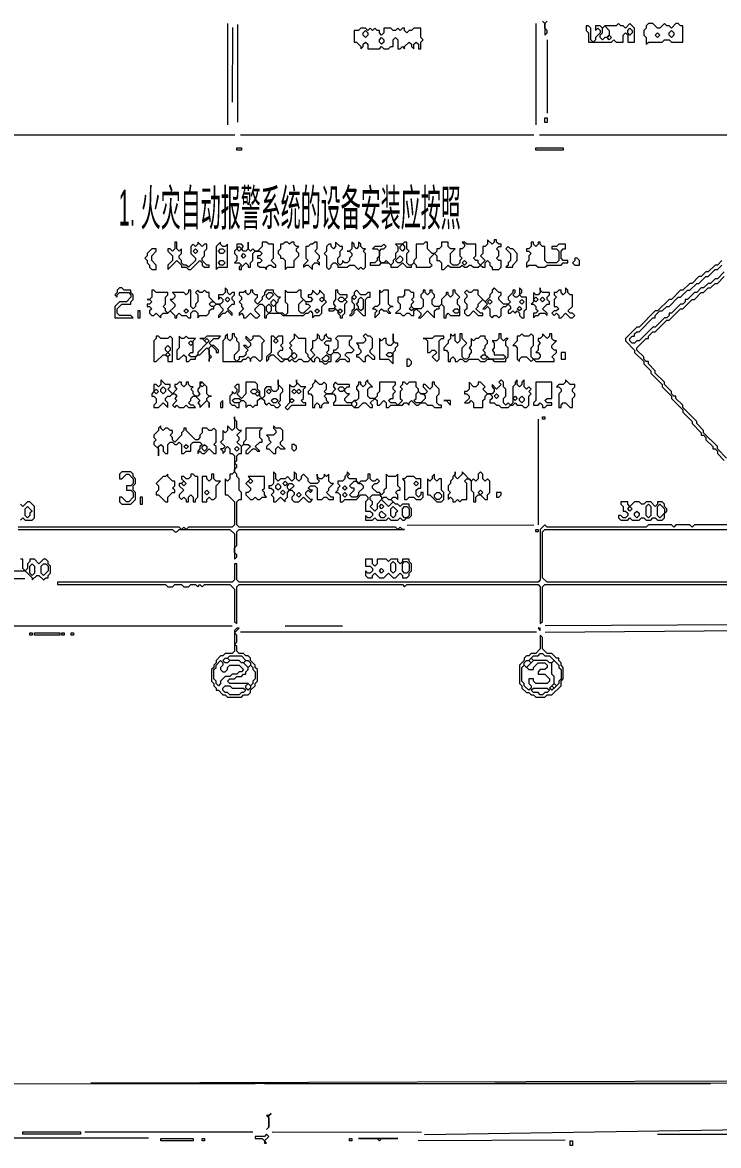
# Model space of a CAD drawing. Extents: x 10 to 1972, y 10 to 1392.
# Drawn here: x 435.8 to 738.5, y 10 to 498.5 of the extents above; entities that cross this region are included whole.
import ezdxf

# ---------------------------------------------------------------- set-up
doc = ezdxf.new("R2010")
doc.units = 0
for name, color, linetype, lineweight in [('OCR_TEXT', 6, 'Continuous', 0), ('TEXT_FALLBACK_OUTLINE', 2, 'Continuous', 0), ('TRACE_CURVE', 6, 'Continuous', 0), ('TRACE_STRAIGHT', 5, 'Continuous', 0), ('TRACE_TEXT_SYMBOL', 6, 'Continuous', 0)]:
    doc.layers.add(name, color=color, linetype=linetype, lineweight=lineweight)
doc.styles.add('wqy-unicode', font='wqy-unicode.lff')

msp = doc.modelspace()

# ---------------------------------------------------------------- linework, layer by layer
at = {"layer": 'TEXT_FALLBACK_OUTLINE', "color": 2}
for points in [[(583, 496), (582, 495), (580, 495), (580, 490), (581, 490), (583, 488), (583, 487), (584, 488), (584, 489), (585, 490), (586, 489), (586, 487), (591, 487), (592, 488), (593, 487), (595, 487), (596, 488), (597, 488), (597, 491), (598, 492), (599, 491), (599, 487), (600, 487), (601, 488), (602, 487), (602, 488), (604, 490), (605, 489), (605, 488), (606, 487), (606, 489), (607, 490), (608, 489), (608, 487), (609, 487), (609, 490), (610, 491), (609, 492), (609, 496), (606, 496), (605, 495), (604, 495), (603, 494), (602, 495), (602, 496), (601, 496), (600, 495), (599, 496), (598, 495), (597, 495), (596, 496), (593, 496), (593, 494), (592, 493), (591, 494), (591, 495), (590, 495), (589, 496), (588, 495), (587, 496), (586, 495), (585, 496)], [(584, 494), (585, 495), (586, 494), (586, 493), (585, 492), (584, 493)], [(695, 498), (694, 497), (689, 497), (688, 496), (687, 497), (685, 497), (685, 495), (686, 496), (687, 495), (687, 494), (685, 492), (685, 491), (684, 490), (683, 491), (683, 496), (682, 497), (681, 497), (681, 495), (682, 494), (682, 490), (692, 490), (693, 491), (694, 490), (697, 490), (697, 493), (698, 494), (699, 493), (699, 490), (702, 490), (702, 496), (700, 498), (698, 496), (697, 497), (696, 497)], [(688, 496), (689, 497), (691, 495), (691, 493), (690, 492), (689, 492), (688, 491), (687, 492), (687, 493), (688, 494)], [(699, 495), (700, 496), (701, 495), (701, 494), (700, 493), (699, 494)], [(708, 498), (707, 497), (707, 496), (706, 495), (706, 493), (707, 492), (707, 489), (708, 490), (714, 490), (715, 491), (717, 491), (718, 490), (723, 490), (723, 497), (722, 497), (721, 498), (720, 498), (718, 496), (717, 497), (716, 497), (715, 498), (713, 496), (712, 496), (710, 498)], [(711, 493), (712, 494), (713, 493), (712, 492)], [(717, 494), (718, 495), (719, 494), (719, 493), (718, 492), (717, 493)], [(591, 491), (592, 492), (593, 491), (593, 490), (592, 489), (591, 490)], [(690, 492), (691, 493), (692, 492), (691, 491)], [(502, 403), (502, 400), (501, 399), (500, 400), (499, 400), (499, 399), (501, 397), (501, 395), (499, 393), (499, 391), (503, 395), (505, 393), (505, 392), (507, 392), (508, 391), (509, 391), (513, 395), (514, 394), (514, 393), (515, 392), (517, 392), (517, 393), (516, 393), (514, 395), (514, 396), (515, 397), (515, 399), (516, 400), (516, 402), (515, 402), (514, 401), (512, 403), (512, 402), (511, 401), (510, 402), (509, 401), (509, 398), (511, 396), (511, 395), (508, 392), (507, 393), (506, 393), (505, 394), (505, 395), (504, 396), (504, 397), (505, 398), (505, 400), (504, 399), (503, 400), (503, 403)], [(522, 403), (520, 401), (520, 391), (521, 392), (525, 392), (525, 402), (524, 401), (523, 401), (522, 402)], [(534, 403), (534, 400), (533, 399), (532, 399), (531, 400), (532, 401), (531, 402), (529, 402), (529, 400), (528, 399), (528, 398), (529, 397), (529, 395), (528, 394), (530, 394), (531, 393), (530, 392), (530, 391), (531, 391), (531, 392), (533, 394), (534, 393), (534, 392), (535, 392), (535, 394), (536, 395), (536, 398), (537, 399), (539, 399), (540, 398), (539, 397), (538, 397), (538, 396), (539, 396), (540, 395), (539, 394), (538, 394), (538, 393), (539, 392), (541, 392), (542, 391), (542, 392), (543, 393), (544, 393), (545, 392), (546, 392), (546, 393), (544, 395), (545, 396), (545, 402), (543, 402), (542, 403), (540, 403), (540, 401), (538, 399), (537, 399), (536, 400), (535, 399), (534, 400)], [(529, 400), (530, 401), (531, 400), (530, 399)], [(550, 403), (549, 402), (548, 402), (548, 400), (547, 399), (547, 398), (548, 397), (548, 396), (549, 396), (550, 395), (550, 391), (551, 392), (554, 392), (554, 395), (556, 397), (556, 398), (555, 399), (555, 400), (556, 401), (555, 401), (554, 402), (554, 403), (553, 403), (552, 402), (551, 403)], [(563, 403), (562, 402), (561, 402), (560, 401), (559, 401), (559, 396), (560, 395), (558, 393), (558, 392), (559, 393), (560, 393), (562, 391), (562, 393), (563, 394), (564, 394), (565, 393), (565, 394), (564, 395), (565, 396), (565, 397), (563, 399), (564, 400), (564, 403)], [(572, 403), (572, 401), (571, 400), (570, 401), (570, 402), (569, 402), (568, 401), (568, 399), (567, 398), (568, 397), (568, 392), (569, 391), (570, 392), (570, 393), (571, 394), (572, 394), (573, 393), (573, 392), (577, 392), (578, 393), (580, 393), (582, 391), (583, 392), (584, 391), (585, 392), (585, 398), (584, 399), (585, 400), (584, 400), (583, 401), (583, 402), (582, 403), (582, 401), (581, 400), (580, 401), (580, 402), (579, 403), (579, 400), (578, 399), (577, 399), (578, 399), (579, 398), (579, 397), (578, 396), (578, 395), (577, 394), (576, 394), (575, 395), (575, 394), (574, 393), (573, 394), (573, 396), (574, 397), (574, 399), (575, 400), (575, 401), (574, 401)], [(600, 401), (601, 402), (602, 401), (602, 400), (601, 399), (600, 400)], [(647, 401), (646, 400), (648, 398), (648, 395), (647, 394), (647, 393), (646, 392), (649, 392), (649, 393), (651, 395), (651, 398), (649, 400), (648, 400)], [(657, 403), (657, 401), (656, 400), (655, 400), (655, 399), (656, 399), (657, 398), (656, 397), (656, 395), (655, 394), (655, 392), (656, 393), (659, 393), (660, 392), (663, 392), (664, 393), (670, 393), (671, 394), (673, 394), (673, 395), (671, 395), (670, 396), (670, 399), (671, 400), (672, 400), (672, 402), (669, 402), (668, 401), (666, 401), (666, 400), (668, 400), (669, 399), (669, 395), (668, 394), (664, 394), (663, 395), (663, 401), (662, 401), (661, 402), (661, 403), (660, 403), (660, 402), (659, 401), (658, 402), (658, 403)], [(492, 400), (490, 398), (490, 397), (489, 396), (490, 395), (490, 394), (491, 393), (491, 392), (492, 391), (494, 391), (494, 393), (492, 395), (492, 397), (494, 399), (494, 400)], [(510, 399), (511, 400), (512, 399), (511, 398)], [(521, 399), (522, 400), (523, 400), (524, 399), (523, 398), (522, 398)], [(531, 397), (532, 398), (533, 397), (532, 396)], [(600, 397), (601, 396), (601, 395), (600, 394), (599, 394), (598, 395)], [(676, 396), (676, 395), (675, 394), (676, 393), (678, 393), (678, 395), (677, 396)], [(521, 394), (522, 395), (523, 395), (524, 394), (523, 393), (522, 393)], [(627, 394), (628, 395), (629, 394), (628, 393)], [(478, 383), (477, 382), (477, 381), (476, 380), (477, 379), (477, 380), (478, 381), (482, 381), (483, 380), (483, 379), (481, 377), (478, 377), (476, 375), (476, 370), (484, 370), (483, 371), (478, 371), (477, 372), (477, 374), (479, 376), (483, 376), (483, 377), (484, 378), (484, 380), (483, 381), (483, 382), (480, 382), (479, 383)], [(572, 382), (572, 378), (571, 377), (571, 376), (572, 375), (571, 374), (569, 374), (569, 373), (571, 373), (572, 374), (573, 373), (573, 372), (574, 371), (574, 370), (575, 370), (575, 371), (576, 372), (576, 376), (577, 377), (576, 378), (577, 379), (577, 380), (574, 380), (573, 381), (573, 382)], [(581, 382), (580, 381), (580, 380), (579, 379), (579, 377), (580, 376), (580, 374), (579, 373), (579, 372), (578, 371), (579, 371), (580, 372), (580, 373), (581, 374), (584, 371), (585, 371), (585, 378), (586, 379), (587, 379), (587, 381), (586, 381), (585, 380), (583, 380)], [(591, 382), (591, 376), (590, 375), (589, 375), (588, 374), (589, 374), (590, 373), (589, 372), (589, 370), (591, 372), (591, 373), (592, 374), (593, 373), (594, 373), (595, 372), (596, 372), (595, 373), (595, 374), (596, 375), (597, 375), (596, 375), (595, 376), (595, 382), (593, 382), (592, 381)], [(661, 383), (661, 381), (660, 380), (659, 380), (658, 381), (658, 377), (657, 376), (658, 376), (659, 375), (659, 374), (660, 373), (659, 372), (658, 372), (658, 370), (659, 371), (660, 371), (661, 372), (663, 372), (664, 371), (664, 372), (662, 374), (664, 376), (665, 376), (665, 377), (664, 378), (664, 379), (665, 380), (665, 381), (662, 381), (661, 382)], [(672, 383), (672, 381), (671, 380), (670, 381), (670, 382), (669, 382), (668, 381), (667, 381), (667, 380), (668, 379), (667, 378), (667, 375), (668, 375), (669, 374), (668, 373), (667, 373), (666, 372), (667, 371), (668, 372), (669, 371), (669, 370), (670, 370), (672, 372), (674, 370), (675, 370), (676, 371), (675, 372), (674, 372), (673, 373), (675, 375), (675, 380), (674, 380), (673, 381), (673, 382)], [(517, 376), (518, 377), (519, 377), (520, 376), (519, 375), (518, 375)], [(524, 378), (525, 379), (526, 378), (525, 377)], [(542, 380), (543, 381), (544, 381), (545, 380), (543, 378), (542, 379)], [(544, 377), (545, 378), (546, 377), (546, 376), (545, 375), (544, 376)], [(558, 378), (559, 377), (559, 376), (560, 376), (561, 375), (558, 372), (557, 372), (556, 373), (556, 376)], [(565, 378), (566, 379), (567, 378), (566, 377)], [(573, 378), (574, 379), (575, 379), (576, 378), (575, 377), (574, 377)], [(579, 379), (580, 380), (581, 379), (580, 378)], [(582, 378), (583, 379), (584, 378), (584, 374), (583, 373), (582, 374), (582, 375), (581, 376), (582, 377)], [(638, 377), (639, 378), (640, 377), (639, 376)], [(652, 377), (653, 378), (654, 377), (653, 376)], [(658, 378), (659, 379), (660, 378), (659, 377)], [(661, 378), (662, 379), (663, 378), (662, 377)], [(486, 373), (486, 370), (487, 370), (487, 373)], [(506, 373), (507, 374), (508, 373), (507, 372)], [(542, 375), (543, 376), (544, 375), (544, 373), (543, 372), (542, 373)], [(563, 373), (564, 374), (565, 373), (564, 372)], [(573, 373), (574, 374), (575, 373), (574, 372)], [(604, 374), (605, 375), (606, 374), (605, 373)], [(623, 373), (624, 374), (625, 374), (626, 373), (625, 372), (624, 372)], [(651, 374), (652, 375), (653, 374), (652, 373)], [(494, 362), (494, 361), (493, 360), (493, 351), (494, 351), (497, 354), (498, 354), (499, 353), (499, 351), (501, 351), (501, 361), (500, 362), (499, 361), (496, 361), (495, 362)], [(504, 362), (504, 357), (503, 356), (503, 352), (504, 352), (506, 354), (507, 353), (507, 351), (508, 351), (509, 352), (511, 352), (511, 353), (512, 354), (513, 354), (516, 357), (517, 356), (517, 351), (517, 352), (518, 353), (517, 354), (517, 357), (518, 358), (520, 356), (520, 355), (521, 355), (521, 356), (519, 358), (518, 358), (517, 359), (519, 361), (521, 361), (522, 362), (516, 362), (515, 361), (513, 361), (514, 361), (516, 359), (512, 355), (512, 354), (511, 353), (509, 353), (508, 354), (509, 355), (510, 355), (510, 360), (511, 361), (508, 361), (507, 362), (506, 361), (505, 361)], [(525, 363), (524, 362), (524, 361), (523, 360), (523, 351), (531, 351), (532, 352), (533, 352), (534, 353), (535, 352), (535, 351), (535, 352), (536, 353), (537, 353), (539, 351), (540, 352), (540, 359), (541, 360), (539, 362), (536, 362), (536, 361), (535, 360), (533, 362), (533, 361), (535, 359), (535, 358), (534, 357), (533, 358), (532, 358), (534, 356), (533, 355), (533, 354), (532, 353), (530, 353), (530, 352), (529, 351), (528, 352), (528, 354), (530, 356), (530, 359), (529, 360), (529, 361), (528, 362), (528, 363), (527, 363), (527, 361), (526, 360), (525, 361)], [(585, 363), (584, 362), (585, 361), (585, 360), (584, 359), (581, 359), (582, 358), (582, 357), (583, 356), (583, 355), (582, 354), (581, 354), (581, 353), (582, 353), (584, 351), (585, 351), (585, 353), (586, 354), (588, 352), (589, 352), (589, 353), (587, 355), (587, 356), (588, 357), (588, 361), (587, 362), (586, 362)], [(597, 363), (597, 359), (596, 358), (595, 358), (594, 359), (594, 361), (593, 361), (592, 360), (591, 361), (591, 352), (595, 352), (597, 350), (597, 355), (598, 356), (598, 357), (599, 358), (599, 359), (598, 359), (597, 360)], [(615, 362), (614, 361), (610, 361), (611, 361), (612, 360), (612, 355), (613, 355), (614, 356), (615, 356), (616, 355), (614, 353), (616, 351), (617, 352), (617, 360), (618, 361), (619, 361), (619, 362)], [(653, 363), (652, 362), (651, 362), (651, 360), (649, 358), (650, 358), (651, 357), (651, 352), (652, 351), (652, 352), (653, 353), (655, 353), (657, 351), (658, 352), (659, 351), (667, 351), (667, 352), (666, 353), (668, 355), (668, 356), (667, 356), (666, 357), (666, 358), (668, 360), (667, 360), (666, 361), (666, 363), (665, 363), (665, 362), (664, 361), (662, 363), (662, 362), (661, 361), (660, 361), (660, 360), (661, 359), (660, 358), (660, 356), (659, 355), (660, 355), (661, 354), (661, 353), (660, 352), (658, 352), (657, 353), (657, 357), (658, 358), (658, 362), (657, 363), (656, 362), (654, 362)], [(498, 357), (499, 358), (500, 357), (500, 356), (499, 355), (498, 356)], [(508, 359), (509, 360), (510, 359), (509, 358)], [(515, 360), (516, 361), (517, 360), (516, 359)], [(545, 360), (546, 361), (547, 360), (546, 359)], [(498, 354), (499, 355), (500, 354), (499, 353)], [(553, 354), (554, 355), (555, 354), (555, 353), (554, 352), (553, 353)], [(568, 354), (569, 353), (569, 352), (568, 351), (567, 351), (566, 352)], [(594, 354), (595, 355), (596, 355), (597, 354), (596, 353), (595, 353)], [(603, 352), (603, 349), (604, 349), (605, 350), (605, 351), (604, 352)], [(635, 353), (636, 354), (637, 354), (638, 353), (637, 352), (636, 352)], [(670, 355), (670, 352), (672, 352), (672, 355)], [(513, 341), (514, 342), (515, 341), (514, 340)], [(547, 343), (547, 339), (546, 338), (545, 338), (544, 339), (544, 340), (542, 340), (541, 339), (541, 336), (540, 335), (539, 336), (539, 338), (538, 339), (538, 341), (537, 342), (533, 342), (533, 337), (531, 335), (529, 337), (530, 338), (530, 341), (529, 341), (528, 340), (529, 339), (529, 338), (528, 337), (527, 338), (527, 337), (526, 336), (526, 333), (527, 332), (528, 332), (529, 331), (530, 331), (530, 333), (531, 334), (532, 334), (533, 333), (533, 331), (534, 332), (535, 332), (536, 331), (537, 332), (538, 332), (538, 334), (539, 335), (540, 335), (541, 334), (541, 333), (542, 332), (543, 333), (544, 332), (545, 332), (546, 331), (547, 331), (548, 332), (547, 333), (548, 334), (548, 337), (549, 338), (549, 339), (547, 341)], [(555, 343), (555, 341), (554, 340), (553, 340), (552, 341), (552, 333), (550, 331), (551, 330), (553, 332), (559, 332), (559, 333), (558, 333), (557, 334), (558, 335), (558, 339), (559, 340), (557, 340), (555, 342)], [(659, 342), (659, 334), (658, 333), (658, 332), (660, 332), (661, 333), (662, 332), (662, 331), (663, 331), (664, 332), (666, 332), (666, 333), (664, 333), (663, 334), (664, 335), (666, 335), (666, 342)], [(672, 343), (672, 342), (671, 341), (669, 341), (668, 340), (669, 340), (670, 339), (670, 338), (669, 337), (669, 331), (670, 331), (670, 332), (671, 333), (672, 333), (674, 331), (675, 331), (675, 335), (676, 336), (676, 337), (675, 338), (675, 339), (676, 340), (676, 341), (674, 341)], [(493, 338), (494, 339), (495, 338), (494, 337)], [(496, 339), (497, 340), (498, 339), (498, 338), (497, 337), (496, 338)], [(535, 338), (536, 339), (537, 339), (538, 338), (537, 337), (536, 337)], [(537, 337), (538, 338), (539, 337), (538, 336)], [(542, 338), (543, 339), (544, 338), (543, 337)], [(553, 338), (554, 339), (555, 338), (554, 337)], [(555, 338), (556, 339), (557, 338), (556, 337)], [(573, 339), (574, 340), (575, 340), (576, 339), (575, 338), (574, 338)], [(607, 337), (608, 338), (609, 337), (610, 337), (611, 336), (611, 335), (609, 333), (607, 333), (606, 334), (607, 335)], [(523, 334), (522, 333), (522, 331), (523, 331)], [(527, 334), (528, 335), (530, 335), (531, 334), (530, 333), (528, 333)], [(544, 334), (545, 335), (546, 335), (547, 334), (546, 333), (545, 333)], [(552, 334), (553, 335), (554, 334), (553, 333)], [(579, 333), (580, 334), (581, 333), (581, 332), (580, 331), (579, 332)], [(619, 334), (620, 334), (622, 332), (622, 334)], [(641, 336), (642, 337), (643, 336), (642, 335)], [(649, 335), (650, 336), (651, 335), (650, 334)], [(652, 335), (653, 336), (654, 335), (654, 334), (653, 333), (652, 334)], [(662, 327), (663, 327), (663, 326), (662, 326)], [(506, 314), (507, 315), (508, 314), (507, 313)], [(514, 314), (515, 315), (516, 314), (516, 313), (515, 312), (514, 313)], [(624, 303), (624, 302), (623, 301), (623, 300), (622, 299), (622, 298), (621, 297), (621, 295), (622, 294), (621, 293), (621, 291), (622, 292), (623, 291), (623, 290), (624, 290), (625, 291), (626, 290), (627, 291), (629, 291), (629, 298), (628, 299), (629, 300), (630, 300), (631, 299), (631, 295), (632, 294), (632, 290), (633, 290), (633, 292), (634, 293), (635, 293), (637, 291), (638, 291), (638, 293), (639, 294), (639, 299), (638, 300), (637, 299), (636, 300), (636, 302), (635, 303), (634, 302), (634, 300), (633, 299), (632, 300), (631, 299), (627, 303), (627, 302), (625, 300), (624, 301)], [(534, 301), (535, 300), (533, 298), (535, 296), (535, 295), (534, 294), (533, 294), (533, 293), (535, 291), (536, 291), (537, 292), (538, 291), (539, 291), (540, 292), (542, 292), (541, 293), (541, 294), (540, 295), (541, 296), (541, 301)], [(534, 299), (535, 300), (536, 299), (535, 298)], [(546, 297), (547, 298), (548, 297), (548, 296), (547, 295), (546, 296)], [(549, 298), (550, 299), (551, 298), (550, 297)], [(551, 297), (552, 298), (553, 298), (554, 297), (552, 295), (551, 296)], [(580, 299), (581, 299), (582, 298), (583, 298), (584, 297), (584, 296), (582, 294), (582, 293), (581, 292), (579, 292), (578, 293), (580, 295), (580, 296), (579, 296), (578, 297)], [(603, 301), (602, 300), (601, 300), (602, 299), (602, 291), (603, 291), (604, 292), (606, 292), (607, 291), (609, 291), (610, 292), (610, 294), (609, 294), (609, 293), (608, 292), (607, 293), (607, 295), (608, 296), (609, 296), (609, 300), (607, 300), (606, 301)], [(606, 298), (607, 299), (608, 298), (607, 297)], [(615, 302), (614, 301), (614, 300), (613, 299), (612, 300), (612, 293), (613, 293), (616, 290), (618, 290), (619, 291), (619, 294), (618, 295), (618, 300), (617, 300), (616, 299), (615, 300)], [(548, 294), (549, 295), (550, 294), (549, 293)], [(555, 293), (556, 294), (557, 293), (556, 292)], [(575, 296), (576, 297), (577, 296), (576, 295)], [(575, 293), (576, 294), (577, 293), (576, 292)], [(615, 293), (616, 294), (617, 294), (618, 293), (618, 292), (617, 291), (616, 291), (615, 292)], [(634, 294), (635, 295), (636, 294), (635, 293)], [(642, 294), (642, 292), (643, 292), (644, 293), (644, 294)], [(587, 292), (588, 293), (591, 293), (592, 292), (592, 291), (590, 289), (590, 287), (589, 286), (587, 288), (588, 289), (588, 290), (587, 291)], [(591, 288), (592, 289), (593, 288), (592, 287)], [(592, 291), (593, 292), (594, 292), (595, 291), (596, 291), (597, 290), (595, 288)], [(696, 290), (696, 289), (697, 288), (697, 286), (698, 286), (699, 285), (699, 284), (698, 283), (697, 283), (696, 284), (695, 284), (695, 283), (696, 282), (699, 282), (700, 283), (701, 282), (704, 282), (705, 283), (706, 283), (707, 282), (709, 282), (710, 283), (711, 283), (712, 282), (714, 282), (715, 283), (715, 285), (716, 286), (716, 287), (715, 288), (715, 289), (714, 290), (712, 290), (712, 289), (711, 288), (709, 290), (707, 290), (706, 289), (705, 289), (704, 290), (702, 290), (700, 288), (699, 289), (699, 290)], [(707, 288), (708, 289), (709, 288), (709, 284), (708, 283), (707, 284)], [(712, 288), (713, 289), (715, 287), (715, 285), (713, 283), (712, 284)], [(591, 285), (592, 286), (594, 284), (593, 283), (592, 283), (591, 284)], [(596, 287), (597, 288), (599, 286), (598, 285), (598, 284), (597, 283), (596, 284)], [(601, 287), (602, 288), (603, 288), (604, 287), (604, 284), (603, 283), (602, 283), (601, 284)], [(699, 287), (700, 288), (701, 287), (700, 286)], [(702, 285), (703, 286), (704, 285), (704, 284), (703, 283), (702, 284)], [(585, 265), (585, 262), (587, 262), (588, 261), (588, 260), (587, 259), (586, 259), (585, 260), (585, 258), (586, 257), (588, 257), (588, 258), (589, 259), (591, 257), (593, 257), (595, 259), (597, 257), (598, 257), (600, 259), (601, 258), (601, 257), (603, 257), (604, 258), (604, 259), (605, 260), (605, 263), (604, 264), (604, 265), (601, 265), (601, 264), (600, 263), (599, 264), (599, 265), (596, 265), (595, 264), (594, 265), (590, 265), (590, 263), (589, 262), (588, 263), (588, 265)], [(596, 263), (597, 264), (598, 263), (598, 260), (597, 259), (596, 260)], [(601, 263), (602, 264), (603, 264), (604, 263), (604, 260), (603, 259), (602, 259), (601, 260)], [(591, 260), (592, 261), (593, 260), (592, 259)]]:
    msp.add_lwpolyline(points, close=True, dxfattribs=at)
for points in [[(597, 394), (596, 393), (594, 395), (593, 394), (592, 394), (591, 395), (591, 399), (592, 400), (593, 400), (594, 401), (593, 402), (592, 401), (589, 401), (588, 400), (590, 400), (591, 399), (591, 397), (590, 396), (590, 395), (589, 394), (587, 394), (587, 393), (591, 393), (592, 394), (595, 394), (596, 393), (596, 392), (599, 392), (601, 394), (603, 392), (605, 392), (605, 393), (606, 394), (607, 393), (607, 392), (613, 392), (614, 393), (613, 394), (613, 396), (615, 398), (616, 397), (616, 395), (617, 395), (618, 394), (618, 391), (619, 391), (621, 393), (622, 392), (626, 392), (627, 393), (628, 392), (629, 392), (630, 393), (631, 393), (632, 392), (634, 392), (635, 393), (636, 392), (637, 392), (637, 394), (638, 395), (639, 394), (639, 393), (640, 392)], [(638, 404), (638, 402), (637, 401), (636, 401), (636, 398), (635, 397), (637, 395), (635, 393), (634, 394), (634, 395), (633, 395), (632, 396), (633, 397), (633, 402), (629, 402), (628, 403), (627, 403), (628, 402), (628, 401), (627, 400), (626, 400), (626, 397), (627, 396), (626, 395), (626, 394), (625, 393), (623, 393), (622, 394), (622, 398), (624, 400), (622, 400), (621, 401), (621, 403), (618, 403), (618, 401), (617, 400), (616, 400), (616, 399), (615, 398), (614, 398), (612, 400), (612, 403), (611, 403), (610, 402), (607, 402), (607, 396), (606, 395), (606, 394), (605, 393), (604, 393), (603, 394), (603, 398), (604, 399), (603, 400), (603, 403), (602, 403), (601, 402), (598, 402), (599, 401), (599, 399), (598, 398), (598, 396), (597, 395), (597, 394)], [(640, 392), (640, 391), (643, 391), (644, 392), (644, 395), (643, 395), (642, 396), (643, 397), (643, 399), (642, 400), (643, 401), (644, 401), (644, 402), (643, 402), (642, 403), (642, 404), (641, 404), (641, 403), (640, 402), (638, 404)], [(524, 383), (524, 381), (523, 380), (521, 380), (521, 378), (522, 379), (523, 378), (523, 377), (522, 376), (520, 376), (517, 379), (517, 381), (516, 381), (515, 382), (514, 381), (513, 381), (512, 382), (511, 381), (512, 380), (512, 377), (511, 376), (511, 375), (510, 374), (509, 375), (509, 382), (508, 382), (508, 381), (507, 380), (506, 381), (501, 381), (502, 380), (502, 379), (501, 378), (500, 378), (502, 376), (502, 375), (499, 372), (498, 373), (498, 374), (497, 375), (498, 376), (498, 379), (499, 380), (499, 381), (494, 381), (493, 382), (492, 382), (492, 379), (491, 378), (490, 378), (491, 378), (492, 377), (491, 376), (490, 376), (490, 375), (491, 375), (492, 374), (491, 373), (491, 372), (492, 371), (493, 371), (494, 372), (496, 370), (496, 371)], [(496, 371), (497, 372), (499, 372), (500, 373), (502, 371), (502, 370), (503, 370), (503, 371), (504, 372), (505, 371), (507, 371), (508, 370), (509, 370), (509, 372), (510, 373), (511, 373), (512, 372), (512, 370), (513, 371), (516, 371), (517, 372), (517, 373), (518, 374), (519, 374), (519, 375), (520, 376), (521, 376), (523, 374), (523, 373), (521, 371), (521, 370), (523, 372), (524, 372), (525, 373), (527, 371), (527, 372), (525, 374), (527, 376), (528, 376), (528, 377), (527, 378), (527, 379), (528, 380), (528, 381), (527, 381), (526, 380), (525, 381), (525, 382), (524, 383)], [(533, 382), (532, 381), (530, 381), (530, 380), (531, 379), (531, 378), (530, 377), (531, 376), (531, 375), (532, 374), (530, 372), (530, 371), (531, 372), (532, 371), (532, 370), (533, 370), (535, 372), (537, 370), (538, 370), (539, 371), (537, 373), (537, 374), (539, 376), (540, 376), (541, 375), (541, 370), (542, 370), (542, 371), (543, 372), (548, 372), (549, 371), (558, 371), (559, 372), (560, 372), (561, 373), (562, 372), (562, 370), (563, 371), (565, 371), (566, 372), (566, 375), (568, 377), (567, 378), (567, 380), (565, 382), (565, 381), (564, 380), (562, 382), (562, 381), (561, 380), (560, 380), (560, 379), (561, 379), (562, 378), (561, 377), (559, 377), (557, 379), (557, 382), (556, 382), (555, 381), (551, 381), (550, 382), (550, 377), (551, 376)], [(551, 376), (551, 372), (550, 371), (549, 372), (547, 372), (546, 373), (546, 376), (547, 377), (547, 378), (548, 379), (547, 379), (545, 381), (545, 382), (542, 382), (541, 381), (541, 380), (540, 379), (540, 378), (538, 376), (537, 377), (537, 378), (538, 379), (538, 380), (537, 380), (536, 381), (536, 382), (535, 382), (535, 381), (534, 380), (533, 381), (533, 382)], [(602, 382), (602, 380), (601, 379), (599, 379), (599, 377), (600, 376), (600, 374), (598, 372), (600, 372), (601, 371), (602, 371), (603, 372), (604, 372), (605, 371), (606, 371), (606, 373), (607, 374), (609, 372), (609, 371), (608, 370), (609, 370), (612, 373), (615, 370), (615, 373), (616, 374), (617, 374), (617, 375), (618, 376), (619, 375), (619, 370), (620, 370), (620, 371), (621, 372), (622, 371), (626, 371), (626, 375), (625, 376), (625, 378), (626, 379), (624, 381), (624, 382), (623, 382), (623, 380), (622, 379), (621, 380), (621, 381), (620, 381), (620, 380), (618, 378), (618, 376), (617, 375), (615, 375), (614, 376), (614, 378), (615, 379), (615, 380), (614, 381), (614, 382), (613, 382), (613, 381), (612, 380), (611, 381), (611, 382), (610, 382)], [(610, 382), (610, 381), (609, 380), (609, 379), (610, 378), (610, 375), (609, 374), (606, 374), (605, 375), (605, 376), (606, 377), (605, 378), (606, 379), (606, 381), (605, 381), (604, 382), (602, 382)], [(641, 383), (640, 382), (640, 381), (639, 380), (639, 379), (637, 377), (634, 380), (634, 382), (632, 382), (631, 381), (630, 381), (629, 382), (628, 381), (629, 380), (629, 379), (628, 378), (628, 377), (629, 376), (629, 374), (628, 373), (628, 372), (629, 371), (630, 371), (632, 373), (634, 371), (636, 371), (636, 372), (635, 372), (633, 374), (634, 375), (634, 376), (636, 378), (638, 376), (636, 374), (637, 374), (638, 375), (639, 374), (639, 371), (640, 370), (641, 371), (642, 371), (643, 370), (644, 371), (644, 374), (645, 375), (646, 375), (647, 376), (648, 375), (648, 374), (647, 373), (647, 372), (648, 372), (649, 373), (650, 372), (651, 373), (652, 372), (652, 371), (653, 370), (654, 370), (654, 373), (655, 374), (655, 379), (653, 379), (652, 380)], [(652, 380), (653, 381), (653, 382), (652, 383), (652, 380), (651, 379), (650, 379), (649, 380), (650, 381), (650, 382), (649, 382), (649, 381), (647, 379), (647, 378), (648, 377), (647, 376), (645, 376), (643, 378), (643, 379), (644, 380), (644, 381), (643, 381), (641, 383)], [(554, 363), (554, 361), (552, 359), (553, 358), (552, 357), (553, 356), (553, 354), (551, 352), (549, 352), (547, 354), (547, 355), (548, 356), (549, 356), (549, 357), (548, 358), (549, 359), (549, 362), (547, 362), (546, 361), (545, 362), (544, 362), (544, 355), (542, 353), (542, 351), (543, 352), (543, 353), (544, 354), (545, 354), (548, 351), (549, 351), (550, 352), (551, 352), (552, 351), (553, 352), (554, 351), (555, 351), (556, 352), (557, 352), (558, 351), (560, 351), (561, 352), (562, 351), (563, 351), (563, 352), (564, 353), (565, 352), (565, 351), (566, 351), (567, 350), (568, 350), (569, 351), (570, 351), (570, 354), (571, 355), (573, 355), (574, 354), (574, 353), (572, 351), (573, 351), (574, 352), (576, 352), (577, 351), (578, 351), (578, 352)], [(578, 352), (576, 354), (577, 355), (579, 355), (580, 356), (578, 358), (578, 360), (579, 361), (579, 362), (573, 362), (572, 361), (573, 360), (573, 357), (572, 356), (571, 356), (571, 355), (570, 354), (569, 354), (568, 355), (569, 356), (569, 358), (568, 358), (567, 359), (568, 360), (570, 360), (570, 361), (569, 361), (568, 362), (568, 363), (567, 362), (567, 361), (566, 360), (565, 361), (565, 362), (564, 363), (564, 361), (563, 360), (562, 360), (562, 357), (561, 356), (563, 354), (561, 352), (560, 353), (560, 354), (559, 355), (559, 361), (556, 361), (554, 363)], [(622, 363), (622, 361), (621, 360), (621, 359), (619, 357), (619, 356), (620, 356), (621, 355), (621, 351), (622, 351), (622, 352), (623, 353), (624, 352), (624, 351), (625, 351), (626, 352), (627, 352), (628, 351), (629, 351), (630, 352), (634, 352), (635, 351), (637, 351), (638, 352), (640, 352), (641, 351), (646, 351), (646, 352), (647, 353), (647, 357), (646, 358), (646, 360), (647, 361), (646, 361), (645, 360), (644, 361), (644, 363), (643, 363), (643, 361), (642, 360), (640, 360), (641, 359), (641, 357), (640, 356), (641, 355), (641, 354), (645, 354), (646, 353), (645, 352), (639, 352), (637, 354), (637, 355), (636, 356), (637, 357), (637, 358), (638, 359), (638, 360), (637, 361), (637, 362), (635, 362), (634, 361), (633, 361), (632, 360), (631, 361)], [(631, 361), (631, 358), (630, 357), (631, 356), (631, 355), (630, 354), (630, 353), (629, 352), (628, 352), (627, 353), (627, 357), (629, 359), (627, 361), (627, 363), (626, 363), (626, 360), (625, 359), (624, 360), (624, 363), (623, 362), (622, 363)], [(496, 343), (496, 341), (495, 340), (494, 341), (493, 341), (493, 338), (492, 337), (492, 336), (493, 336), (494, 335), (494, 333), (493, 332), (493, 331), (495, 331), (497, 333), (499, 331), (499, 333), (498, 334), (498, 335), (499, 336), (500, 336), (501, 337), (502, 337), (503, 336), (502, 335), (503, 334), (501, 332), (502, 331), (503, 332), (504, 331), (506, 331), (507, 332), (508, 331), (511, 331), (510, 332), (509, 332), (508, 333), (509, 334), (509, 335), (510, 336), (511, 336), (513, 334), (512, 333), (513, 332), (513, 331), (516, 334), (517, 333), (517, 331), (517, 333), (516, 334), (516, 335), (517, 336), (518, 336), (517, 336), (516, 337), (516, 340), (514, 342), (513, 342), (513, 340), (512, 339), (512, 338), (513, 337), (512, 336), (511, 336)], [(511, 336), (510, 337), (510, 338), (509, 339), (510, 340), (509, 340), (508, 341), (508, 342), (507, 342), (507, 341), (506, 340), (505, 341), (505, 342), (504, 342), (503, 341), (502, 341), (502, 340), (503, 339), (501, 337), (499, 339), (500, 340), (500, 341), (498, 341), (496, 343)], [(563, 343), (563, 342), (562, 341), (562, 340), (560, 338), (560, 337), (561, 337), (562, 336), (562, 331), (563, 331), (563, 332), (564, 333), (565, 332), (565, 331), (566, 331), (566, 332), (567, 333), (569, 333), (568, 334), (568, 335), (567, 336), (568, 337), (571, 337), (572, 336), (572, 334), (571, 333), (571, 332), (579, 332), (580, 331), (582, 331), (584, 333), (585, 333), (587, 331), (588, 331), (588, 332), (587, 333), (589, 335), (590, 334), (590, 332), (591, 332), (593, 334), (594, 333), (594, 331), (595, 331), (596, 332), (601, 332), (602, 333), (603, 333), (604, 332), (604, 333), (605, 334), (607, 332), (608, 332), (609, 333), (611, 333), (612, 332), (614, 332), (615, 331), (618, 331), (618, 332), (617, 332), (616, 333), (616, 336), (617, 337)], [(580, 334), (579, 333), (577, 333), (576, 334), (576, 335), (578, 337), (577, 337), (576, 338), (576, 339), (577, 340), (578, 340), (578, 341), (573, 341), (572, 342), (571, 341), (571, 340), (572, 339), (570, 337), (568, 337), (567, 338), (568, 339), (568, 341), (567, 342), (566, 341), (565, 341), (563, 343)], [(617, 337), (617, 339), (615, 341), (615, 342), (614, 342), (614, 340), (613, 339), (611, 341), (610, 341), (610, 340), (612, 338), (611, 337), (609, 337), (608, 338), (608, 339), (607, 340), (607, 342), (604, 342), (603, 341), (602, 342), (601, 342), (601, 341), (600, 340), (601, 339), (600, 338), (600, 335), (601, 334), (599, 332), (598, 333), (596, 333), (595, 334), (596, 335), (597, 335), (597, 337), (598, 338), (597, 339), (597, 340), (598, 341), (598, 342), (591, 342), (591, 338), (590, 337), (590, 336), (589, 335), (587, 335), (586, 336), (586, 339), (587, 340), (588, 340), (586, 342), (586, 343), (585, 342), (585, 341), (584, 340), (583, 341), (583, 342), (582, 342), (582, 341), (581, 340), (581, 339), (582, 338), (582, 335), (581, 334), (580, 334)], [(644, 343), (643, 342), (644, 341), (642, 339), (640, 341), (640, 340), (641, 339), (641, 338), (640, 337), (638, 337), (636, 339), (637, 340), (635, 342), (634, 342), (634, 341), (633, 340), (632, 340), (630, 342), (630, 339), (629, 338), (628, 338), (628, 337), (629, 337), (630, 336), (630, 335), (628, 333), (630, 333), (631, 334), (632, 333), (632, 331), (636, 331), (636, 334), (637, 335), (637, 336), (638, 337), (639, 337), (640, 336), (640, 335), (639, 334), (639, 333), (641, 333), (642, 332), (643, 332), (644, 331), (647, 331), (648, 332), (649, 332), (650, 333), (651, 332), (653, 332), (654, 331), (655, 331), (656, 332), (656, 336), (657, 337), (656, 338), (657, 339), (656, 340), (655, 339), (654, 340), (654, 343), (653, 342), (653, 341), (652, 340)], [(652, 340), (651, 341), (651, 343), (650, 342), (650, 341), (649, 340), (649, 333), (648, 332), (647, 333), (646, 332), (645, 333), (645, 335), (646, 336), (646, 339), (645, 340), (645, 342), (644, 343)], [(496, 323), (495, 322), (495, 321), (493, 319), (493, 318), (494, 317), (493, 316), (493, 315), (495, 313), (495, 310), (495, 314), (496, 315), (497, 314), (497, 312), (498, 311), (499, 311), (499, 315), (500, 316), (501, 316), (502, 315), (503, 315), (504, 316), (505, 315), (505, 311), (506, 311), (507, 312), (509, 312), (509, 315), (510, 316), (513, 316), (514, 315), (513, 314), (513, 313), (512, 312), (512, 311), (513, 312), (514, 311), (515, 311), (517, 313), (519, 311), (520, 311), (520, 314), (519, 315), (520, 316), (520, 321), (519, 322), (518, 321), (517, 321), (516, 322), (514, 322), (514, 320), (513, 319), (513, 318), (512, 317), (511, 317), (507, 321), (507, 322), (506, 322), (506, 321), (505, 320), (505, 319), (502, 316), (501, 317), (501, 318)], [(501, 318), (500, 319), (501, 320), (501, 321), (500, 321), (499, 322), (498, 322), (497, 321), (496, 322), (496, 323)], [(545, 303), (545, 298), (544, 297), (543, 297), (543, 296), (544, 296), (545, 295), (545, 294), (544, 293), (545, 292), (545, 290), (546, 290), (548, 292), (550, 290), (550, 291), (551, 292), (551, 294), (552, 295), (553, 295), (554, 294), (554, 293), (553, 292), (553, 291), (554, 290), (556, 290), (558, 292), (560, 290), (561, 290), (562, 291), (561, 291), (559, 293), (559, 294), (560, 295), (561, 294), (562, 295), (561, 295), (560, 296), (561, 297), (563, 297), (564, 296), (564, 291), (566, 291), (567, 292), (568, 292), (569, 291), (571, 291), (571, 292), (570, 292), (568, 294), (569, 295), (569, 296), (571, 298), (570, 298), (569, 299), (569, 302), (568, 301), (567, 302), (567, 301), (566, 300), (565, 300), (564, 301), (564, 302), (564, 300), (565, 299)], [(565, 299), (564, 298), (561, 298), (560, 299), (560, 300), (558, 302), (557, 301), (557, 300), (556, 299), (555, 300), (555, 302), (554, 303), (554, 300), (553, 299), (551, 301), (550, 300), (548, 300), (547, 299), (546, 300), (546, 302), (545, 303)], [(577, 303), (577, 302), (576, 301), (576, 300), (575, 299), (573, 299), (573, 298), (574, 297), (573, 296), (573, 295), (572, 294), (573, 294), (574, 293), (574, 290), (575, 290), (576, 291), (581, 291), (583, 293), (585, 293), (586, 292), (586, 291), (585, 290), (585, 286), (587, 286), (588, 285), (588, 284), (587, 283), (586, 283), (585, 284), (585, 282), (588, 282), (589, 283), (590, 282), (594, 282), (595, 283), (596, 282), (599, 282), (600, 283), (601, 282), (602, 282), (603, 283), (604, 283), (605, 284), (605, 287), (604, 288), (604, 289), (601, 289), (600, 288), (599, 289), (598, 289), (596, 291), (597, 292), (598, 292), (599, 291), (599, 293), (598, 294), (599, 295), (600, 295), (600, 296), (599, 297), (599, 302), (598, 301), (595, 301), (594, 302)], [(594, 302), (594, 296), (593, 295), (593, 294), (592, 293), (591, 294), (590, 294), (588, 296), (588, 297), (589, 298), (590, 298), (591, 299), (590, 300), (589, 299), (588, 299), (587, 300), (587, 302), (586, 302), (586, 300), (585, 299), (583, 299), (582, 298), (581, 299), (581, 300), (578, 300), (577, 301), (578, 302), (577, 303)]]:
    msp.add_lwpolyline(points, dxfattribs=at)
at = {"layer": 'TRACE_CURVE', "color": 6}
for points in [[(740, 395), (738, 393), (737, 393), (734, 390), (733, 390), (731, 388), (730, 388), (727, 385), (726, 385), (723, 382), (722, 382), (718, 378), (717, 378), (712, 373), (711, 373), (704, 366), (703, 366), (698, 361), (698, 360), (702, 356), (702, 355), (706, 351), (706, 350), (709, 347), (709, 346), (714, 341), (714, 340), (718, 336), (718, 335), (723, 330), (723, 329), (727, 325), (727, 324), (731, 320), (731, 319), (732, 319), (733, 318), (733, 317), (736, 314), (736, 313), (737, 313), (738, 312), (738, 311), (741, 308)], [(725, 378), (724, 378), (724, 377), (723, 376), (722, 376), (718, 372), (717, 372), (717, 371), (716, 370), (715, 370), (711, 366), (710, 366), (704, 360), (703, 360), (702, 359), (701, 359), (700, 360), (700, 361), (701, 362), (702, 362), (702, 363), (703, 364), (704, 364), (710, 370), (711, 370), (711, 371), (713, 373), (714, 373), (716, 375), (717, 375), (721, 379), (722, 379), (725, 382), (726, 382), (729, 385), (730, 385), (733, 388), (734, 388), (737, 391), (738, 391), (740, 393)], [(742, 309), (738, 313), (738, 314), (732, 320), (732, 321), (729, 324), (729, 325), (723, 331), (723, 332), (720, 335), (720, 336), (719, 336), (718, 337), (718, 338), (715, 341), (715, 342), (711, 346), (711, 347), (708, 350), (708, 351), (707, 351), (706, 352), (706, 353), (703, 356), (703, 357), (707, 361), (708, 361), (708, 362), (710, 364), (711, 364), (716, 369), (717, 369), (722, 374), (723, 374), (727, 378), (728, 378), (731, 381), (732, 381), (734, 383), (735, 383), (737, 385), (738, 385), (741, 388)], [(741, 390), (738, 387), (737, 387), (735, 385), (734, 385), (732, 383), (731, 383), (729, 381), (728, 381), (725, 378)], [(530, 279), (529, 280), (529, 290), (530, 291), (531, 291), (531, 294), (530, 295), (530, 300), (529, 301), (529, 302), (528, 303), (528, 304), (529, 305), (529, 306), (528, 307), (529, 308), (529, 310), (530, 311), (531, 311), (531, 314), (532, 315), (534, 315), (535, 314), (533, 312), (533, 311), (534, 311), (536, 313), (537, 313), (538, 312), (539, 312), (537, 314), (539, 316), (540, 316), (540, 317), (539, 318), (539, 321), (540, 322), (533, 322), (533, 317), (532, 316), (532, 315), (531, 314), (529, 316), (530, 317), (530, 318), (529, 319), (531, 321), (530, 321), (529, 322), (529, 325), (528, 326), (528, 327), (528, 322), (527, 321), (525, 323), (525, 321), (524, 320), (523, 321), (523, 317), (522, 316), (524, 314), (523, 313), (522, 313), (523, 312)], [(523, 312), (523, 311), (524, 312), (524, 313), (525, 314), (526, 313), (526, 311), (527, 311), (528, 310), (528, 303), (527, 302), (526, 302), (526, 300), (525, 299), (524, 300), (524, 293), (525, 293), (528, 290), (528, 280), (527, 279), (508, 279), (507, 278), (506, 279), (505, 278), (504, 279), (434, 279)], [(435, 282), (436, 283), (437, 282), (440, 282), (441, 283), (441, 288), (439, 290), (438, 290), (436, 288), (435, 289)], [(434, 278), (501, 278), (502, 277), (503, 277), (504, 278), (526, 278), (528, 276), (528, 265), (529, 266), (529, 267), (528, 268), (528, 270), (529, 271), (529, 277), (530, 278), (602, 278), (601, 278), (600, 279), (599, 278), (598, 279), (530, 279)], [(728, 280), (727, 279), (726, 280), (720, 280), (719, 279), (718, 280), (708, 280), (707, 279), (664, 279), (663, 280), (661, 278), (661, 256), (660, 255), (530, 255), (529, 256), (529, 263), (528, 263), (528, 256), (527, 255), (451, 255), (451, 254), (498, 254), (499, 253), (501, 253), (502, 254), (505, 254), (506, 253), (508, 253), (509, 254), (511, 254), (512, 253), (513, 254), (514, 253), (515, 254), (526, 254), (528, 252), (528, 238), (529, 237), (529, 253), (530, 254), (601, 254), (602, 253), (603, 254), (660, 254), (661, 253), (661, 237), (662, 238), (662, 253), (663, 254), (755, 254)], [(748, 280), (728, 280)], [(754, 255), (664, 255), (662, 257), (662, 277), (663, 278), (748, 278)], [(428, 260), (437, 260), (440, 257), (440, 256), (442, 258), (443, 258), (445, 256), (446, 257), (447, 257), (447, 258), (448, 259), (448, 262), (447, 263), (447, 264), (446, 265), (445, 265), (443, 263), (441, 265), (439, 265), (439, 264), (438, 263), (438, 261), (437, 260), (436, 261), (436, 265), (435, 265)]]:
    msp.add_lwpolyline(points, dxfattribs=at)
for points in [[(528, 313), (529, 314), (530, 313), (529, 312)], [(437, 287), (438, 288), (440, 286), (439, 285), (439, 284), (438, 283), (437, 284)], [(439, 262), (440, 263), (441, 262), (441, 259), (440, 258), (439, 259)], [(444, 262), (445, 263), (446, 263), (447, 262), (447, 260), (445, 258), (444, 259)]]:
    msp.add_lwpolyline(points, close=True, dxfattribs=at)
at = {"layer": 'TRACE_STRAIGHT', "color": 5}
for p, q in [((525, 498), (525, 454)), ((527.21, 463.87), (527.33, 496.38)), ((529.38, 497.62), (529.38, 455.12)), ((659, 498), (659, 454)), ((664, 491), (664, 459)), ((330.62, 449.69), (528.12, 449.68)), ((440.62, 449.56), (518.12, 449.58)), ((530.63, 449.67), (658.13, 449.69)), ((660.63, 449.67), (745.63, 449.69)), ((660, 326), (660, 280)), ((603.12, 279.91), (658.13, 279.98)), ((406.87, 256.64), (436.88, 256.7)), ((334, 236), (527, 236)), ((550, 236), (575, 236)), ((663.12, 236.27), (834.38, 236.98)), ((663.13, 233.3), (834.38, 234.62)), ((530.62, 233.39), (659.38, 233.39)), ((129.38, 36.41), (886.88, 37.49)), ((465.61, 37.21), (968.12, 38.75)), ((477, 37), (537, 37)), ((541, 37), (735, 37)), ((463, 16), (536, 16)), ((544.38, 15.91), (609.38, 15.79)), ((610.61, 14.83), (753.13, 17.04)), ((712, 15), (754, 15)), ((334.37, 13.41), (490.63, 13.37)), ((607.86, 12.22), (671.88, 12.54))]:
    msp.add_line(p, q, dxfattribs=at)
at = {"layer": 'TRACE_TEXT_SYMBOL', "color": 6}
msp.add_lwpolyline([(662, 499), (663, 498), (663, 493), (664, 494), (664, 495), (663, 496), (663, 498), (664, 499)], dxfattribs=at)
for points in [[(663, 457), (664, 457), (664, 455), (663, 455)], [(529, 444), (531, 444), (531, 443), (529, 443)], [(659, 444), (671, 444), (671, 443), (659, 443)], [(545, 323), (545, 322), (546, 321), (546, 320), (545, 319), (542, 319), (543, 318), (543, 317), (544, 316), (542, 314), (542, 313), (543, 313), (545, 311), (546, 311), (546, 313), (547, 314), (548, 313), (550, 313), (548, 315), (548, 316), (549, 317), (549, 321), (548, 322), (546, 322)], [(553, 315), (553, 313), (554, 312), (555, 313), (555, 314), (554, 315)], [(479, 303), (478, 302), (478, 300), (479, 300), (481, 302), (482, 302), (484, 300), (484, 298), (483, 297), (481, 297), (481, 295), (483, 295), (484, 294), (484, 292), (482, 290), (481, 290), (479, 292), (478, 292), (478, 290), (479, 289), (483, 289), (485, 291), (485, 294), (484, 295), (484, 297), (485, 298), (485, 300), (484, 301), (484, 302), (483, 303)], [(499, 302), (498, 301), (497, 301), (494, 298), (495, 297), (495, 295), (494, 294), (494, 293), (495, 293), (498, 290), (499, 290), (499, 292), (501, 294), (502, 294), (502, 295), (501, 296), (502, 297), (502, 299), (501, 299), (499, 301)], [(509, 302), (509, 301), (508, 300), (507, 300), (506, 301), (505, 301), (505, 300), (506, 299), (505, 298), (504, 298), (504, 297), (506, 295), (504, 293), (504, 292), (505, 291), (506, 292), (507, 291), (507, 290), (508, 290), (508, 292), (509, 293), (510, 292), (510, 290), (511, 290), (511, 291), (512, 292), (512, 301), (511, 301), (510, 302)], [(505, 298), (506, 299), (507, 298), (506, 297)], [(518, 302), (518, 300), (517, 299), (516, 300), (516, 301), (514, 301), (514, 290), (516, 290), (516, 291), (517, 292), (518, 291), (519, 291), (520, 292), (520, 297), (522, 299), (520, 299), (519, 300), (519, 302)], [(515, 294), (516, 295), (517, 294), (516, 293)], [(487, 292), (487, 289), (488, 289), (488, 292)], [(659, 278), (660, 278), (660, 277), (659, 277)], [(529, 235), (528, 234), (528, 225), (527, 224), (524, 224), (523, 223), (522, 223), (520, 221), (520, 220), (519, 219), (519, 218), (518, 217), (518, 212), (519, 211), (519, 210), (520, 209), (520, 208), (521, 208), (523, 206), (524, 206), (525, 205), (531, 205), (532, 206), (534, 206), (535, 207), (535, 208), (537, 210), (537, 211), (538, 212), (538, 217), (537, 218), (537, 219), (535, 221), (535, 222), (534, 223), (533, 223), (532, 224), (530, 224), (529, 225), (529, 227), (528, 228), (529, 229), (529, 232), (528, 233), (530, 235)], [(660, 235), (661, 234), (661, 235)], [(439, 233), (440, 233), (440, 232), (439, 232)], [(441, 233), (452, 233), (452, 232), (441, 232)], [(453, 233), (454, 233), (454, 232), (453, 232)], [(457, 233), (458, 233), (458, 232), (457, 232)], [(661, 232), (661, 226), (659, 224), (657, 224), (656, 223), (655, 223), (654, 222), (654, 221), (652, 219), (652, 211), (653, 210), (653, 209), (655, 207), (656, 207), (657, 206), (658, 206), (659, 205), (663, 205), (664, 206), (666, 206), (670, 210), (670, 212), (671, 213), (671, 218), (670, 219), (670, 220), (669, 221), (669, 222), (668, 222), (666, 224), (664, 224), (662, 226), (662, 231)], [(522, 221), (523, 220), (523, 219), (522, 218), (522, 217), (523, 216), (524, 216), (525, 217), (525, 218), (526, 219), (530, 219), (532, 217), (531, 216), (530, 216), (529, 215), (527, 215), (526, 214), (524, 214), (522, 212), (522, 211), (521, 210), (520, 211), (520, 212), (519, 213), (519, 217), (520, 218), (520, 219)], [(523, 221), (524, 222), (525, 222), (526, 221), (525, 220), (524, 220)], [(525, 222), (526, 223), (531, 223), (533, 221), (532, 220), (531, 220), (530, 221), (526, 221)], [(532, 220), (533, 221), (534, 221), (535, 220), (535, 219), (534, 218)], [(660, 220), (663, 220), (664, 219), (664, 218), (663, 217), (661, 217), (660, 216), (660, 215), (663, 215), (665, 213), (665, 212), (664, 211), (659, 211), (658, 212), (658, 213), (656, 213), (656, 211), (657, 210), (657, 209), (656, 208), (654, 210), (654, 211), (653, 212), (653, 218), (654, 219), (656, 217), (658, 217), (658, 218)], [(654, 220), (655, 221), (656, 221), (657, 220), (655, 218), (654, 219)], [(656, 221), (657, 222), (658, 221), (657, 220)], [(660, 223), (661, 224), (662, 224), (663, 223), (665, 223), (667, 221), (666, 220), (665, 220), (664, 221), (658, 221), (657, 222), (658, 223)], [(666, 220), (667, 221), (669, 219), (669, 218), (670, 217), (670, 213), (669, 212), (669, 211), (668, 210), (667, 211), (667, 214), (666, 215)], [(534, 218), (535, 219), (536, 218), (536, 217), (537, 216), (537, 213), (536, 212), (536, 211), (535, 210), (534, 211), (526, 211), (525, 212), (526, 213), (528, 213), (529, 214), (531, 214), (532, 215), (533, 215), (533, 216), (534, 217)], [(533, 210), (534, 211), (535, 210), (535, 209), (534, 208), (533, 209)], [(666, 210), (667, 211), (668, 210), (667, 209)], [(523, 209), (524, 210), (526, 210), (527, 209), (532, 209), (533, 208), (532, 207), (531, 207), (530, 206), (526, 206), (525, 207), (524, 207), (523, 208)], [(657, 208), (658, 209), (664, 209), (665, 208), (664, 207), (663, 207), (662, 206), (661, 206), (660, 207), (658, 207)], [(665, 209), (666, 210), (667, 209), (666, 208)], [(544, 24), (543, 23), (542, 23), (543, 22), (543, 18), (542, 17), (543, 18), (543, 23)], [(436, 16), (461, 16), (461, 15), (436, 15)], [(542, 15), (541, 14), (537, 14), (537, 13), (540, 13), (541, 12), (541, 11), (542, 11), (541, 12), (543, 14)], [(496, 13), (510, 13), (510, 12), (496, 12)], [(514, 13), (515, 13), (515, 12), (514, 12)], [(578, 13), (579, 13), (579, 12), (578, 12)], [(582, 13), (590, 13), (591, 12), (592, 13), (599, 13)], [(674, 12), (675, 12), (675, 10), (674, 10)]]:
    msp.add_lwpolyline(points, close=True, dxfattribs=at)

# ---------------------------------------------------------------- texts
at = {"layer": 'OCR_TEXT', "color": 6, "style": 'wqy-unicode', "width": 0.408797}
msp.add_text('1. 火灾自动报警系统的设备安装应按照', height=15.6, dxfattribs=at).set_placement((477.74, 410.14))

doc.saveas('drawing.dxf')
